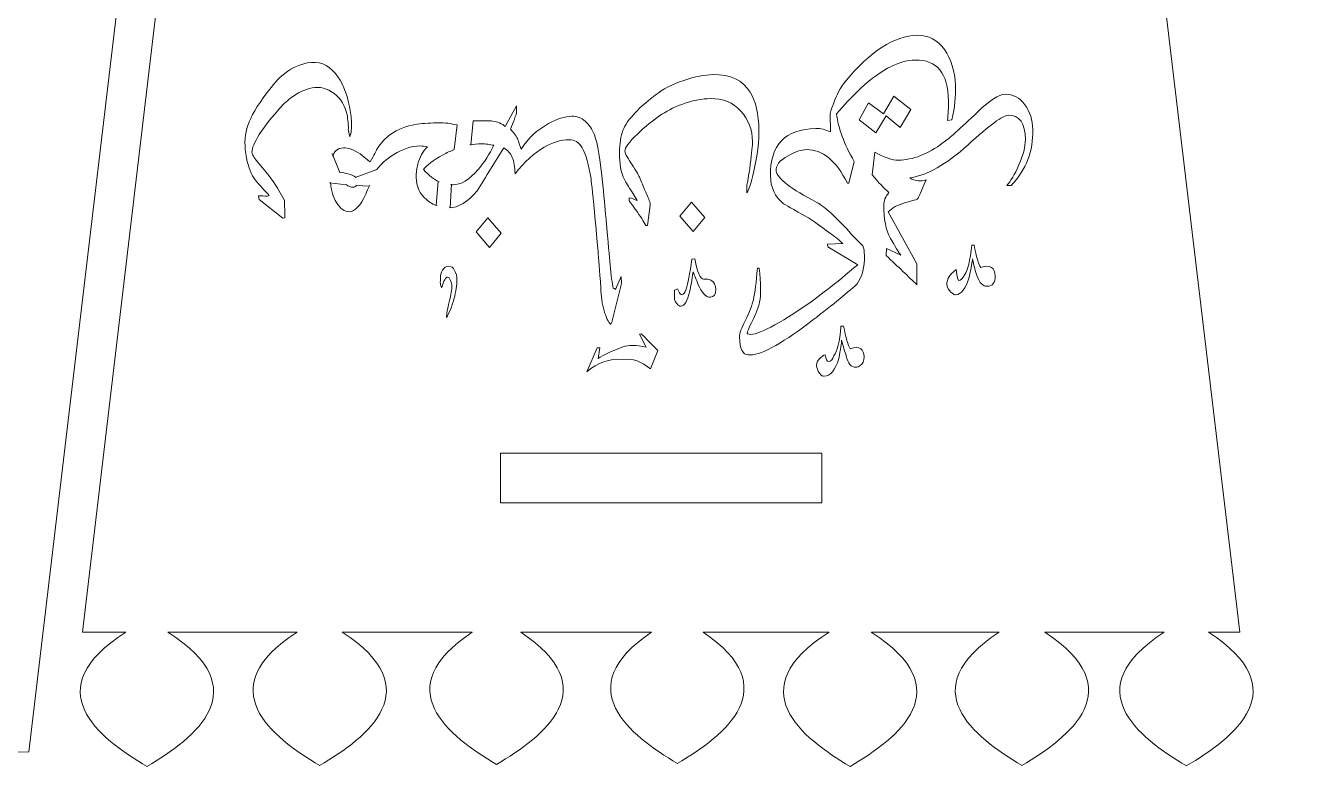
# Model space of a CAD drawing. Header units: millimetres. Extents: x -604 to -211, y 144 to 400.
# Drawn here: x -338 to -268.6, y 281.1 to 321.5 of the extents above; entities that cross this region are included whole.
import ezdxf

# ---------------------------------------------------------------- set-up
doc = ezdxf.new("R2010")
doc.units = ezdxf.units.MM
doc.header["$MEASUREMENT"] = 0
doc.layers.add('Layer 1', color=7, linetype='Continuous')

msp = doc.modelspace()

# ---------------------------------------------------------------- linework, layer by layer
at = {"layer": 'Layer 1', "color": 242, "lineweight": 20}
msp.add_lwpolyline([(-312.0449, 295.4582), (-294.5121, 295.4582), (-294.5121, 298.1582), (-312.0449, 298.1582), (-312.0449, 295.4582)], close=True, dxfattribs=at)
for points in [[(-334.8504, 288.4102), (-334.8504, 288.4102), (-321.726, 398.9635), (-321.726, 398.9635)], [(-324.6501, 392.4302), (-324.6501, 392.4302), (-337.7745, 281.8769), (-337.7745, 281.8769)], [(-332.4762, 288.4098), (-332.4762, 288.4098), (-334.8504, 288.4103), (-334.8504, 288.4103)], [(-323.1406, 288.4081), (-323.1406, 288.4081), (-330.1867, 288.4094), (-330.1867, 288.4094)], [(-313.5843, 288.4063), (-313.5843, 288.4063), (-320.6728, 288.4077), (-320.6728, 288.4077)], [(-303.8073, 288.4046), (-303.8073, 288.4046), (-310.9413, 288.4058), (-310.9413, 288.4058)], [(-294.1352, 288.4028), (-294.1352, 288.4028), (-300.9924, 288.404), (-300.9924, 288.404)], [(-284.854, 288.401), (-284.854, 288.401), (-291.8156, 288.4024), (-291.8156, 288.4024)], [(-275.8493, 288.3993), (-275.8493, 288.3993), (-282.3569, 288.4005), (-282.3569, 288.4005)]]:
    msp.add_open_spline(points, degree=3, dxfattribs=at)
for points in [[(-321.726, 398.9635), (-321.726, 398.9635), (-284.8948, 398.9997), (-284.8948, 398.9997), (-284.8948, 398.9997), (-284.8948, 398.9997), (-271.7123, 288.3986), (-271.7123, 288.3986), (-271.7123, 288.3986), (-271.7123, 288.3986), (-273.421, 288.3989), (-273.421, 288.3989)], [(-337.7745, 281.8769), (-337.7745, 281.8769), (-374.6057, 281.8407), (-374.6057, 281.8407), (-374.6057, 281.8407), (-374.6057, 281.8407), (-387.7882, 392.4418), (-387.7882, 392.4418), (-387.7882, 392.4418), (-387.7882, 392.4418), (-386.0795, 392.4415), (-386.0795, 392.4415)]]:
    msp.add_open_spline(points, degree=3, knots=[0, 0, 0, 0, 0.25, 0.25, 0.25, 0.25, 0.5, 0.5, 0.5, 0.5, 1, 1, 1, 1], dxfattribs=at)
at = {"layer": 'Layer 1', "color": 242, "lineweight": 9}
for points, knots in [([(-299.0048, 304.4885), (-299.0077, 304.6985), (-298.9062, 304.9961), (-298.7003, 305.3814), (-298.7003, 305.3814), (-298.4632, 305.8628), (-298.3141, 306.2471), (-298.2532, 306.5345), (-298.2532, 306.5345), (-298.161, 306.9179), (-298.0876, 307.4918), (-298.033, 308.2562), (-298.033, 308.2562), (-298.033, 308.2562), (-297.9356, 308.2579), (-297.9356, 308.2579), (-297.9356, 308.2579), (-297.8433, 307.4388), (-297.8347, 306.8186), (-297.9101, 306.3974), (-297.9101, 306.3974), (-297.9555, 306.1484), (-298.1047, 305.7736), (-298.3578, 305.2729), (-298.3578, 305.2729), (-298.5474, 304.8878), (-298.6177, 304.6862), (-298.5688, 304.668), (-298.5688, 304.668), (-298.1769, 304.5221), (-297.1361, 305.027), (-295.4465, 306.1827), (-295.4465, 306.1827), (-294.7544, 306.6528), (-293.7903, 307.4044), (-292.5537, 308.4377), (-292.5537, 308.4377), (-292.5537, 308.4377), (-294.1994, 309.411), (-294.1994, 309.411), (-294.1994, 309.411), (-294.1994, 309.411), (-294.2014, 309.5541), (-294.2014, 309.5541), (-294.2014, 309.5541), (-294.2014, 309.5541), (-293.3736, 309.5972), (-293.3736, 309.5972), (-293.3736, 309.5972), (-293.7191, 309.9157), (-294.3426, 310.3821), (-295.2444, 310.9962), (-295.2444, 310.9962), (-296.0956, 311.4776), (-296.554, 311.7369), (-296.6195, 311.7739), (-296.6195, 311.7739), (-297.0793, 312.1476), (-297.3136, 312.6494), (-297.3222, 313.279), (-297.3222, 313.279), (-297.3456, 314.9774), (-296.5208, 315.8412), (-294.8483, 315.8704), (-294.8483, 315.8704), (-294.5884, 315.8749), (-294.3196, 315.8129), (-294.0417, 315.6841), (-294.0417, 315.6841), (-294.0417, 315.6841), (-294.0555, 316.6859), (-294.0555, 316.6859), (-294.0555, 316.6859), (-294.0097, 316.8967), (-293.9473, 317.0887), (-293.8685, 317.2618), (-293.8685, 317.2618), (-293.7123, 317.7227), (-293.5065, 318.1079), (-293.2508, 318.4178), (-293.2508, 318.4178), (-291.8768, 320.0833), (-290.5645, 320.9271), (-289.3141, 320.9488), (-289.3141, 320.9488), (-288.6971, 320.9596), (-288.2022, 320.7009), (-287.8296, 320.173), (-287.8296, 320.173), (-287.4569, 319.645), (-287.257, 318.99), (-287.2301, 318.2078), (-287.2301, 318.2078), (-287.2062, 317.6548), (-287.2708, 317.0333), (-287.4238, 316.3435), (-287.4238, 316.3435), (-287.4238, 316.3435), (-287.667, 316.3106), (-287.667, 316.3106), (-287.667, 316.3106), (-287.623, 316.6549), (-287.6035, 317.0084), (-287.6085, 317.371), (-287.6085, 317.371), (-287.629, 318.8785), (-288.2321, 319.622), (-289.4175, 319.6014), (-289.4175, 319.6014), (-290.3756, 319.5847), (-291.4396, 319.003), (-292.6096, 317.8564), (-292.6096, 317.8564), (-292.9143, 317.5648), (-293.2824, 317.167), (-293.714, 316.6632), (-293.714, 316.6632), (-293.6222, 315.8823), (-293.3017, 315.0193), (-292.7527, 314.0746), (-292.7527, 314.0746), (-292.7527, 314.0746), (-293.0533, 312.8955), (-293.0533, 312.8955), (-293.0533, 312.8955), (-293.0533, 312.8955), (-293.1264, 312.8942), (-293.1264, 312.8942), (-293.1264, 312.8942), (-293.7443, 314.124), (-294.4834, 314.7316), (-295.3442, 314.7165), (-295.3442, 314.7165), (-295.6364, 314.7114), (-295.976, 314.6005), (-296.363, 314.3839), (-296.363, 314.3839), (-296.8304, 314.1276), (-297.0458, 313.847), (-297.0092, 313.5422), (-297.0092, 313.5422), (-296.9386, 313.1427), (-296.1999, 312.5733), (-294.7931, 311.8344), (-294.7931, 311.8344), (-294.3677, 311.6127), (-293.7343, 311.0321), (-292.8932, 310.0924), (-292.8932, 310.0924), (-292.8932, 310.0924), (-292.2756, 309.4732), (-292.2756, 309.4732), (-292.2756, 309.4732), (-292.2248, 309.3215), (-292.1981, 309.1501), (-292.1954, 308.9593), (-292.1954, 308.9593), (-292.1866, 308.3104), (-292.3175, 307.7929), (-292.5882, 307.4064), (-292.5882, 307.4064), (-293.1977, 306.8422), (-294.0733, 306.1302), (-295.2146, 305.2704), (-295.2146, 305.2704), (-296.8062, 304.0594), (-297.9108, 303.4769), (-298.5286, 303.5235), (-298.5286, 303.5235), (-298.8375, 303.5372), (-298.9962, 303.8588), (-299.0048, 304.4885)], [0, 0, 0, 0, 0.0227273, 0.0227273, 0.0227273, 0.0227273, 0.0454545, 0.0454545, 0.0454545, 0.0454545, 0.0681818, 0.0681818, 0.0681818, 0.0681818, 0.0909091, 0.0909091, 0.0909091, 0.0909091, 0.1136364, 0.1136364, 0.1136364, 0.1136364, 0.1363636, 0.1363636, 0.1363636, 0.1363636, 0.1590909, 0.1590909, 0.1590909, 0.1590909, 0.1818182, 0.1818182, 0.1818182, 0.1818182, 0.2045455, 0.2045455, 0.2045455, 0.2045455, 0.2272727, 0.2272727, 0.2272727, 0.2272727, 0.25, 0.25, 0.25, 0.25, 0.2727273, 0.2727273, 0.2727273, 0.2727273, 0.2954545, 0.2954545, 0.2954545, 0.2954545, 0.3181818, 0.3181818, 0.3181818, 0.3181818, 0.3409091, 0.3409091, 0.3409091, 0.3409091, 0.3636364, 0.3636364, 0.3636364, 0.3636364, 0.3863636, 0.3863636, 0.3863636, 0.3863636, 0.4090909, 0.4090909, 0.4090909, 0.4090909, 0.4318182, 0.4318182, 0.4318182, 0.4318182, 0.4545455, 0.4545455, 0.4545455, 0.4545455, 0.4772727, 0.4772727, 0.4772727, 0.4772727, 0.5, 0.5, 0.5, 0.5, 0.5227273, 0.5227273, 0.5227273, 0.5227273, 0.5454545, 0.5454545, 0.5454545, 0.5454545, 0.5681818, 0.5681818, 0.5681818, 0.5681818, 0.5909091, 0.5909091, 0.5909091, 0.5909091, 0.6136364, 0.6136364, 0.6136364, 0.6136364, 0.6363636, 0.6363636, 0.6363636, 0.6363636, 0.6590909, 0.6590909, 0.6590909, 0.6590909, 0.6818182, 0.6818182, 0.6818182, 0.6818182, 0.7045455, 0.7045455, 0.7045455, 0.7045455, 0.7272727, 0.7272727, 0.7272727, 0.7272727, 0.75, 0.75, 0.75, 0.75, 0.7727273, 0.7727273, 0.7727273, 0.7727273, 0.7954545, 0.7954545, 0.7954545, 0.7954545, 0.8181818, 0.8181818, 0.8181818, 0.8181818, 0.8409091, 0.8409091, 0.8409091, 0.8409091, 0.8636364, 0.8636364, 0.8636364, 0.8636364, 0.8863636, 0.8863636, 0.8863636, 0.8863636, 0.9090909, 0.9090909, 0.9090909, 0.9090909, 0.9318182, 0.9318182, 0.9318182, 0.9318182, 0.9545455, 0.9545455, 0.9545455, 0.9545455, 1, 1, 1, 1]), ([(-325.8971, 314.2662), (-326.018, 314.8716), (-326.0123, 315.4018), (-325.8813, 315.8619), (-325.8813, 315.8619), (-325.7545, 316.3211), (-325.4548, 316.881), (-324.9938, 317.5342), (-324.9938, 317.5342), (-324.5801, 318.1023), (-324.2362, 318.5048), (-323.9672, 318.7461), (-323.9672, 318.7461), (-323.5591, 319.1063), (-323.0992, 319.3359), (-322.5844, 319.4407), (-322.5844, 319.4407), (-321.9749, 319.5647), (-321.4608, 319.3721), (-321.0369, 318.8585), (-321.0369, 318.8585), (-320.6849, 318.4262), (-320.4336, 317.8323), (-320.2828, 317.0767), (-320.2828, 317.0767), (-320.2238, 316.7814), (-320.1863, 316.4867), (-320.1726, 316.182), (-320.1726, 316.182), (-320.1558, 315.883), (-320.1858, 315.6249), (-320.2634, 315.4126), (-320.2634, 315.4126), (-320.2634, 315.4126), (-320.3455, 315.8243), (-320.3455, 315.8243), (-320.3455, 315.8243), (-320.3353, 315.9019), (-320.3389, 316.0272), (-320.3544, 316.1903), (-320.3544, 316.1903), (-320.3697, 316.3536), (-320.3905, 316.5005), (-320.4146, 316.6216), (-320.4146, 316.6216), (-320.5113, 317.1058), (-320.7469, 317.4913), (-321.1253, 317.7772), (-321.1253, 317.7772), (-321.4997, 318.0639), (-321.9009, 318.1636), (-322.3251, 318.0773), (-322.3251, 318.0773), (-322.7206, 317.9968), (-323.1089, 317.8169), (-323.4853, 317.5338), (-323.4853, 317.5338), (-323.7341, 317.3421), (-323.9607, 317.1246), (-324.1722, 316.8749), (-324.1722, 316.8749), (-325.1967, 315.6737), (-325.6686, 314.8822), (-325.5932, 314.5044), (-325.5932, 314.5044), (-325.5565, 314.4061), (-325.4345, 314.2242), (-325.2189, 313.9607), (-325.2189, 313.9607), (-324.6605, 313.2881), (-324.3221, 312.8379), (-324.2129, 312.6132), (-324.2129, 312.6132), (-324.2129, 312.6132), (-323.8469, 311.9821), (-323.8469, 311.9821), (-323.8469, 311.9821), (-323.8272, 311.9257), (-323.8171, 311.7463), (-323.8157, 311.4391), (-323.8157, 311.4391), (-323.8097, 311.3447), (-323.8096, 311.1934), (-323.8132, 310.9961), (-323.8132, 310.9961), (-323.8132, 310.9961), (-323.9201, 310.9744), (-323.9201, 310.9744), (-323.9201, 310.9744), (-323.9201, 310.9744), (-325.2044, 311.9982), (-325.2044, 311.9982), (-325.2044, 311.9982), (-325.2044, 311.9982), (-325.2441, 312.1967), (-325.2441, 312.1967), (-325.2441, 312.1967), (-325.1352, 312.1886), (-325.0542, 312.19), (-325.0069, 312.1895), (-325.0069, 312.1895), (-324.8202, 312.1771), (-324.702, 312.186), (-324.6606, 312.2147), (-324.6606, 312.2147), (-324.9179, 312.495), (-325.1721, 312.7809), (-325.4295, 313.0611), (-325.4295, 313.0611), (-325.6363, 313.3466), (-325.7928, 313.7431), (-325.8971, 314.2662)], [0, 0, 0, 0, 0.0344828, 0.0344828, 0.0344828, 0.0344828, 0.0689655, 0.0689655, 0.0689655, 0.0689655, 0.1034483, 0.1034483, 0.1034483, 0.1034483, 0.137931, 0.137931, 0.137931, 0.137931, 0.1724138, 0.1724138, 0.1724138, 0.1724138, 0.2068966, 0.2068966, 0.2068966, 0.2068966, 0.2413793, 0.2413793, 0.2413793, 0.2413793, 0.2758621, 0.2758621, 0.2758621, 0.2758621, 0.3103448, 0.3103448, 0.3103448, 0.3103448, 0.3448276, 0.3448276, 0.3448276, 0.3448276, 0.3793103, 0.3793103, 0.3793103, 0.3793103, 0.4137931, 0.4137931, 0.4137931, 0.4137931, 0.4482759, 0.4482759, 0.4482759, 0.4482759, 0.4827586, 0.4827586, 0.4827586, 0.4827586, 0.5172414, 0.5172414, 0.5172414, 0.5172414, 0.5517241, 0.5517241, 0.5517241, 0.5517241, 0.5862069, 0.5862069, 0.5862069, 0.5862069, 0.6206897, 0.6206897, 0.6206897, 0.6206897, 0.6551724, 0.6551724, 0.6551724, 0.6551724, 0.6896552, 0.6896552, 0.6896552, 0.6896552, 0.7241379, 0.7241379, 0.7241379, 0.7241379, 0.7586207, 0.7586207, 0.7586207, 0.7586207, 0.7931034, 0.7931034, 0.7931034, 0.7931034, 0.8275862, 0.8275862, 0.8275862, 0.8275862, 0.862069, 0.862069, 0.862069, 0.862069, 0.8965517, 0.8965517, 0.8965517, 0.8965517, 0.9310345, 0.9310345, 0.9310345, 0.9310345, 1, 1, 1, 1]), ([(-305.551, 314.3302), (-305.5587, 314.8932), (-305.5143, 315.3287), (-305.4134, 315.6366), (-305.4134, 315.6366), (-305.3169, 315.9495), (-305.1195, 316.269), (-304.8173, 316.6003), (-304.8173, 316.6003), (-304.5192, 316.9364), (-304.1164, 317.2941), (-303.6132, 317.6782), (-303.6132, 317.6782), (-303.1849, 318.0167), (-302.6632, 318.2826), (-302.0481, 318.4909), (-302.0481, 318.4909), (-301.4374, 318.6942), (-300.9092, 318.7973), (-300.4637, 318.805), (-300.4637, 318.805), (-299.5057, 318.8218), (-298.8246, 318.5026), (-298.4206, 317.8429), (-298.4206, 317.8429), (-298.1197, 317.3542), (-297.963, 316.6605), (-297.9506, 315.752), (-297.9506, 315.752), (-297.9432, 315.2138), (-298.0141, 314.5655), (-298.1636, 313.8171), (-298.1636, 313.8171), (-298.3131, 313.0685), (-298.4578, 312.582), (-298.6059, 312.3572), (-298.6059, 312.3572), (-298.6059, 312.3572), (-298.6119, 312.7918), (-298.6119, 312.7918), (-298.6119, 312.7918), (-298.5712, 312.8962), (-298.5093, 313.2677), (-298.4212, 313.9064), (-298.4212, 313.9064), (-298.3375, 314.545), (-298.297, 314.9607), (-298.2996, 315.1532), (-298.2996, 315.1532), (-298.3084, 315.8), (-298.5178, 316.3545), (-298.9361, 316.8214), (-298.9361, 316.8214), (-299.3544, 317.2883), (-299.9081, 317.5107), (-300.6098, 317.4986), (-300.6098, 317.4986), (-301.0342, 317.4911), (-301.4912, 317.4091), (-301.9765, 317.2476), (-301.9765, 317.2476), (-302.4617, 317.0809), (-302.8835, 316.881), (-303.2417, 316.6426), (-303.2417, 316.6426), (-303.7164, 316.3281), (-304.1572, 315.9698), (-304.5719, 315.5673), (-304.5719, 315.5673), (-305.0324, 315.1247), (-305.2636, 314.8144), (-305.2612, 314.6415), (-305.2612, 314.6415), (-305.26, 314.5527), (-305.2208, 314.4496), (-305.1434, 314.3226), (-305.1434, 314.3226), (-304.9503, 314.0297), (-304.7611, 313.7316), (-304.5807, 313.4385), (-304.5807, 313.4385), (-304.5203, 313.3307), (-304.4292, 313.1298), (-304.3075, 312.8357), (-304.3075, 312.8357), (-304.1816, 312.5365), (-304.1033, 312.3453), (-304.0685, 312.2619), (-304.0685, 312.2619), (-304.0123, 312.1444), (-303.9733, 312.0661), (-303.9559, 312.017), (-303.9559, 312.017), (-303.9127, 311.9289), (-303.886, 311.8256), (-303.8758, 311.6973), (-303.8758, 311.6973), (-303.8758, 311.6973), (-304.0203, 310.5835), (-304.0203, 310.5835), (-304.0203, 310.5835), (-304.0203, 310.5835), (-304.1212, 310.5817), (-304.1212, 310.5817), (-304.1212, 310.5817), (-304.2377, 310.802), (-304.418, 311.0803), (-304.6623, 311.4268), (-304.6623, 311.4268), (-304.7439, 311.5488), (-304.8681, 311.7146), (-305.0264, 311.9243), (-305.0264, 311.9243), (-305.0264, 311.9243), (-305.0287, 312.097), (-305.0287, 312.097), (-305.0287, 312.097), (-304.8811, 312.0552), (-304.7333, 312.0035), (-304.5812, 311.9468), (-304.5812, 311.9468), (-304.9119, 312.4645), (-305.1182, 312.7968), (-305.2127, 312.9483), (-305.2127, 312.9483), (-305.432, 313.3101), (-305.5434, 313.7722), (-305.551, 314.3302)], [0, 0, 0, 0, 0.030303, 0.030303, 0.030303, 0.030303, 0.0606061, 0.0606061, 0.0606061, 0.0606061, 0.0909091, 0.0909091, 0.0909091, 0.0909091, 0.1212121, 0.1212121, 0.1212121, 0.1212121, 0.1515152, 0.1515152, 0.1515152, 0.1515152, 0.1818182, 0.1818182, 0.1818182, 0.1818182, 0.2121212, 0.2121212, 0.2121212, 0.2121212, 0.2424242, 0.2424242, 0.2424242, 0.2424242, 0.2727273, 0.2727273, 0.2727273, 0.2727273, 0.3030303, 0.3030303, 0.3030303, 0.3030303, 0.3333333, 0.3333333, 0.3333333, 0.3333333, 0.3636364, 0.3636364, 0.3636364, 0.3636364, 0.3939394, 0.3939394, 0.3939394, 0.3939394, 0.4242424, 0.4242424, 0.4242424, 0.4242424, 0.4545455, 0.4545455, 0.4545455, 0.4545455, 0.4848485, 0.4848485, 0.4848485, 0.4848485, 0.5151515, 0.5151515, 0.5151515, 0.5151515, 0.5454545, 0.5454545, 0.5454545, 0.5454545, 0.5757576, 0.5757576, 0.5757576, 0.5757576, 0.6060606, 0.6060606, 0.6060606, 0.6060606, 0.6363636, 0.6363636, 0.6363636, 0.6363636, 0.6666667, 0.6666667, 0.6666667, 0.6666667, 0.6969697, 0.6969697, 0.6969697, 0.6969697, 0.7272727, 0.7272727, 0.7272727, 0.7272727, 0.7575758, 0.7575758, 0.7575758, 0.7575758, 0.7878788, 0.7878788, 0.7878788, 0.7878788, 0.8181818, 0.8181818, 0.8181818, 0.8181818, 0.8484848, 0.8484848, 0.8484848, 0.8484848, 0.8787879, 0.8787879, 0.8787879, 0.8787879, 0.9090909, 0.9090909, 0.9090909, 0.9090909, 0.9393939, 0.9393939, 0.9393939, 0.9393939, 1, 1, 1, 1]), ([(-292.489, 316.3357), (-292.489, 316.3357), (-291.9657, 317.2611), (-291.9657, 317.2611), (-291.9657, 317.2611), (-291.9657, 317.2611), (-291.1537, 316.6739), (-291.1537, 316.6739), (-291.1537, 316.6739), (-291.1537, 316.6739), (-290.582, 317.6287), (-290.582, 317.6287), (-290.582, 317.6287), (-290.582, 317.6287), (-289.6706, 316.9002), (-289.6706, 316.9002), (-289.6706, 316.9002), (-289.6706, 316.9002), (-290.2419, 315.9167), (-290.2419, 315.9167), (-290.2419, 315.9167), (-290.2419, 315.9167), (-291.0058, 316.5621), (-291.0058, 316.5621), (-291.0058, 316.5621), (-291.0058, 316.5621), (-291.578, 315.6358), (-291.578, 315.6358), (-291.578, 315.6358), (-291.578, 315.6358), (-292.489, 316.3357), (-292.489, 316.3357)], [0, 0, 0, 0, 0.1111111, 0.1111111, 0.1111111, 0.1111111, 0.2222222, 0.2222222, 0.2222222, 0.2222222, 0.3333333, 0.3333333, 0.3333333, 0.3333333, 0.4444444, 0.4444444, 0.4444444, 0.4444444, 0.5555556, 0.5555556, 0.5555556, 0.5555556, 0.6666667, 0.6666667, 0.6666667, 0.6666667, 0.7777778, 0.7777778, 0.7777778, 0.7777778, 1, 1, 1, 1]), ([(-291.7731, 313.3407), (-291.7731, 313.3407), (-291.6195, 314.5746), (-291.6195, 314.5746), (-291.6195, 314.5746), (-291.0955, 314.2782), (-290.6713, 314.133), (-290.3465, 314.1387), (-290.3465, 314.1387), (-289.5509, 314.1526), (-288.7349, 314.4722), (-287.8988, 315.0976), (-287.8988, 315.0976), (-287.6092, 315.2936), (-286.9753, 315.8581), (-285.9972, 316.7914), (-285.9972, 316.7914), (-285.3562, 317.4134), (-284.8651, 317.7274), (-284.524, 317.7332), (-284.524, 317.7332), (-284.0856, 317.7409), (-283.7257, 317.5515), (-283.4442, 317.1652), (-283.4442, 317.1652), (-283.1628, 316.7787), (-283.0185, 316.3279), (-283.0116, 315.8128), (-283.0116, 315.8128), (-282.9793, 314.6489), (-283.3714, 313.6305), (-284.1879, 312.7572), (-284.1879, 312.7572), (-284.1879, 312.7572), (-284.4315, 312.7529), (-284.4315, 312.7529), (-284.4315, 312.7529), (-284.2075, 313.0051), (-283.9933, 313.3715), (-283.7887, 313.8522), (-283.7887, 313.8522), (-283.5365, 314.4101), (-283.4129, 314.8799), (-283.4182, 315.2616), (-283.4182, 315.2616), (-283.4142, 316.1588), (-283.7289, 316.6018), (-284.3623, 316.5908), (-284.3623, 316.5908), (-284.6382, 316.5859), (-285.3659, 316.0485), (-286.545, 314.9781), (-286.545, 314.9781), (-287.7242, 313.9076), (-288.784, 313.307), (-289.7242, 313.176), (-289.7242, 313.176), (-289.4131, 312.9906), (-289.1122, 312.9577), (-288.8215, 313.0773), (-288.8215, 313.0773), (-289.1203, 312.3658), (-289.2859, 312.0098), (-289.3184, 312.0093), (-289.3184, 312.0093), (-289.5287, 311.9483), (-289.739, 311.8874), (-289.9494, 311.8265), (-289.9494, 311.8265), (-290.3863, 311.7044), (-290.7007, 311.5366), (-290.8927, 311.3233), (-290.8927, 311.3233), (-290.8927, 311.3233), (-289.3432, 308.4872), (-289.3432, 308.4872), (-289.3432, 308.4872), (-289.3432, 308.4872), (-289.3276, 307.3422), (-289.3276, 307.3422), (-289.3276, 307.3422), (-289.7885, 307.7922), (-290.3481, 308.3265), (-291.0063, 308.9449), (-291.0063, 308.9449), (-291.0063, 308.9449), (-290.987, 309.3175), (-290.987, 309.3175), (-290.987, 309.3175), (-290.987, 309.3175), (-290.2025, 308.959), (-290.2025, 308.959), (-290.2025, 308.959), (-290.3347, 309.1284), (-290.5257, 309.4353), (-290.7755, 309.8795), (-290.7755, 309.8795), (-291.0251, 310.3237), (-291.1471, 310.9275), (-291.1413, 311.6912), (-291.1413, 311.6912), (-291.1445, 311.9201), (-291.0501, 312.1508), (-290.8584, 312.3833), (-290.8584, 312.3833), (-291.1213, 312.6077), (-291.4262, 312.9269), (-291.7731, 313.3407)], [0, 0, 0, 0, 0.0357143, 0.0357143, 0.0357143, 0.0357143, 0.0714286, 0.0714286, 0.0714286, 0.0714286, 0.1071429, 0.1071429, 0.1071429, 0.1071429, 0.1428571, 0.1428571, 0.1428571, 0.1428571, 0.1785714, 0.1785714, 0.1785714, 0.1785714, 0.2142857, 0.2142857, 0.2142857, 0.2142857, 0.25, 0.25, 0.25, 0.25, 0.2857143, 0.2857143, 0.2857143, 0.2857143, 0.3214286, 0.3214286, 0.3214286, 0.3214286, 0.3571429, 0.3571429, 0.3571429, 0.3571429, 0.3928571, 0.3928571, 0.3928571, 0.3928571, 0.4285714, 0.4285714, 0.4285714, 0.4285714, 0.4642857, 0.4642857, 0.4642857, 0.4642857, 0.5, 0.5, 0.5, 0.5, 0.5357143, 0.5357143, 0.5357143, 0.5357143, 0.5714286, 0.5714286, 0.5714286, 0.5714286, 0.6071429, 0.6071429, 0.6071429, 0.6071429, 0.6428571, 0.6428571, 0.6428571, 0.6428571, 0.6785714, 0.6785714, 0.6785714, 0.6785714, 0.7142857, 0.7142857, 0.7142857, 0.7142857, 0.75, 0.75, 0.75, 0.75, 0.7857143, 0.7857143, 0.7857143, 0.7857143, 0.8214286, 0.8214286, 0.8214286, 0.8214286, 0.8571429, 0.8571429, 0.8571429, 0.8571429, 0.8928571, 0.8928571, 0.8928571, 0.8928571, 0.9285714, 0.9285714, 0.9285714, 0.9285714, 1, 1, 1, 1]), ([(-313.53, 316.2843), (-313.53, 316.2843), (-312.6431, 316.285), (-312.6431, 316.285), (-312.6431, 316.285), (-312.3868, 316.2894), (-312.1505, 316.2194), (-311.926, 316.0802), (-311.926, 316.0802), (-311.892, 316.0611), (-311.8453, 316.0273), (-311.7898, 315.9788), (-311.7898, 315.9788), (-311.7898, 315.9788), (-311.175, 317.1059), (-311.175, 317.1059), (-311.175, 317.1059), (-311.175, 317.1059), (-311.1694, 316.7009), (-311.1694, 316.7009), (-311.1694, 316.7009), (-311.2341, 316.517), (-311.2826, 316.3779), (-311.311, 316.2934), (-311.311, 316.2934), (-311.4165, 316.02), (-311.4774, 315.8658), (-311.502, 315.8258), (-311.502, 315.8258), (-311.2846, 315.5974), (-311.1475, 315.4122), (-311.091, 315.27), (-311.091, 315.27), (-311.0294, 315.0685), (-310.9723, 314.8916), (-310.9197, 314.7345), (-310.9197, 314.7345), (-310.5454, 315.3338), (-310.0474, 315.7969), (-309.4258, 316.1386), (-309.4258, 316.1386), (-308.9461, 316.3988), (-308.5233, 316.5298), (-308.162, 316.5361), (-308.162, 316.5361), (-307.8762, 316.541), (-307.6271, 316.4515), (-307.4228, 316.2674), (-307.4228, 316.2674), (-307.2143, 316.0832), (-307.0469, 315.8294), (-306.9165, 315.5156), (-306.9165, 315.5156), (-306.7466, 315.0839), (-306.5955, 314.1777), (-306.4632, 312.802), (-306.4632, 312.802), (-306.3754, 311.9095), (-306.3161, 311.2684), (-306.2899, 310.8837), (-306.2899, 310.8837), (-306.1721, 309.6559), (-306.1022, 308.8471), (-306.0717, 308.4526), (-306.0717, 308.4526), (-306.0129, 307.8461), (-305.9524, 307.4174), (-305.8943, 307.1714), (-305.8943, 307.1714), (-305.8773, 307.1519), (-305.8561, 307.1424), (-305.8351, 307.1428), (-305.8351, 307.1428), (-305.8182, 307.1431), (-305.7971, 307.1287), (-305.7798, 307.0993), (-305.7798, 307.0993), (-305.7798, 307.0993), (-305.4575, 307.8014), (-305.4575, 307.8014), (-305.4575, 307.8014), (-305.4575, 307.8014), (-305.4523, 307.4211), (-305.4523, 307.4211), (-305.4523, 307.4211), (-305.4523, 307.4211), (-305.9783, 305.3177), (-305.9783, 305.3177), (-305.9783, 305.3177), (-305.9863, 305.2879), (-305.9943, 305.2632), (-306.0067, 305.2432), (-306.0067, 305.2432), (-306.019, 305.2232), (-306.0314, 305.2082), (-306.0396, 305.1982), (-306.0396, 305.1982), (-306.163, 305.3046), (-306.2798, 305.5447), (-306.3942, 305.9229), (-306.3942, 305.9229), (-306.5044, 306.3013), (-306.5649, 306.7251), (-306.5713, 307.1844), (-306.5713, 307.1844), (-306.6475, 308.1412), (-306.7027, 308.807), (-306.7247, 309.1821), (-306.7247, 309.1821), (-306.7508, 309.5569), (-306.8048, 310.1142), (-306.8779, 310.8587), (-306.8779, 310.8587), (-306.9962, 312.1259), (-307.0696, 312.8852), (-307.1066, 313.1267), (-307.1066, 313.1267), (-307.2179, 313.8853), (-307.3811, 314.4506), (-307.5963, 314.8222), (-307.5963, 314.8222), (-307.7518, 315.1208), (-307.9891, 315.2648), (-308.3168, 315.259), (-308.3168, 315.259), (-308.7622, 315.2513), (-309.21, 315.1151), (-309.6688, 314.8453), (-309.6688, 314.8453), (-310.2066, 314.5345), (-310.7339, 314.0562), (-311.2503, 313.4001), (-311.2503, 313.4001), (-311.2555, 313.7854), (-311.3059, 314.0857), (-311.4012, 314.2964), (-311.4012, 314.2964), (-311.5007, 314.5021), (-311.6504, 314.6823), (-311.8581, 314.8219), (-311.8581, 314.8219), (-312.3393, 314.043), (-312.8243, 313.2543), (-313.3179, 312.4651), (-313.3179, 312.4651), (-313.835, 311.8585), (-314.3436, 311.5533), (-314.8437, 311.5445)], [0, 0, 0, 0, 0.0263158, 0.0263158, 0.0263158, 0.0263158, 0.0526316, 0.0526316, 0.0526316, 0.0526316, 0.0789474, 0.0789474, 0.0789474, 0.0789474, 0.1052632, 0.1052632, 0.1052632, 0.1052632, 0.1315789, 0.1315789, 0.1315789, 0.1315789, 0.1578947, 0.1578947, 0.1578947, 0.1578947, 0.1842105, 0.1842105, 0.1842105, 0.1842105, 0.2105263, 0.2105263, 0.2105263, 0.2105263, 0.2368421, 0.2368421, 0.2368421, 0.2368421, 0.2631579, 0.2631579, 0.2631579, 0.2631579, 0.2894737, 0.2894737, 0.2894737, 0.2894737, 0.3157895, 0.3157895, 0.3157895, 0.3157895, 0.3421053, 0.3421053, 0.3421053, 0.3421053, 0.3684211, 0.3684211, 0.3684211, 0.3684211, 0.3947368, 0.3947368, 0.3947368, 0.3947368, 0.4210526, 0.4210526, 0.4210526, 0.4210526, 0.4473684, 0.4473684, 0.4473684, 0.4473684, 0.4736842, 0.4736842, 0.4736842, 0.4736842, 0.5, 0.5, 0.5, 0.5, 0.5263158, 0.5263158, 0.5263158, 0.5263158, 0.5526316, 0.5526316, 0.5526316, 0.5526316, 0.5789474, 0.5789474, 0.5789474, 0.5789474, 0.6052632, 0.6052632, 0.6052632, 0.6052632, 0.6315789, 0.6315789, 0.6315789, 0.6315789, 0.6578947, 0.6578947, 0.6578947, 0.6578947, 0.6842105, 0.6842105, 0.6842105, 0.6842105, 0.7105263, 0.7105263, 0.7105263, 0.7105263, 0.7368421, 0.7368421, 0.7368421, 0.7368421, 0.7631579, 0.7631579, 0.7631579, 0.7631579, 0.7894737, 0.7894737, 0.7894737, 0.7894737, 0.8157895, 0.8157895, 0.8157895, 0.8157895, 0.8421053, 0.8421053, 0.8421053, 0.8421053, 0.8684211, 0.8684211, 0.8684211, 0.8684211, 0.8947368, 0.8947368, 0.8947368, 0.8947368, 0.9210526, 0.9210526, 0.9210526, 0.9210526, 0.9473684, 0.9473684, 0.9473684, 0.9473684, 1, 1, 1, 1]), ([(-321.2055, 314.3537), (-321.1971, 314.3775), (-321.1883, 314.4005), (-321.179, 314.4223), (-321.179, 314.4223), (-321.0732, 314.6761), (-320.8859, 314.8077), (-320.6128, 314.8124), (-320.6128, 314.8124), (-320.3439, 314.8171), (-320.0355, 314.7089), (-319.6962, 314.4828), (-319.6962, 314.4828), (-319.3817, 314.2265), (-319.199, 314.0815), (-319.1481, 314.0428), (-319.1481, 314.0428), (-318.9351, 314.4517), (-318.8161, 314.6709), (-318.7998, 314.7008), (-318.7998, 314.7008), (-318.619, 315.0003), (-318.3998, 315.256), (-318.1463, 315.463), (-318.1463, 315.463), (-317.8138, 315.7404), (-317.3836, 315.9356), (-316.8515, 316.0536), (-316.8515, 316.0536), (-316.5162, 316.1236), (-316.13, 316.165), (-315.6929, 316.1726), (-315.6929, 316.1726), (-315.6929, 316.1726), (-315.4241, 316.1772), (-315.4241, 316.1772), (-315.4241, 316.1772), (-315.2518, 316.1802), (-315.0794, 316.1734), (-314.9068, 316.1517), (-314.9068, 316.1517), (-314.7342, 316.13), (-314.5698, 316.0983), (-314.4138, 316.0665)], [0, 0, 0, 0, 0.0833333, 0.0833333, 0.0833333, 0.0833333, 0.1666667, 0.1666667, 0.1666667, 0.1666667, 0.25, 0.25, 0.25, 0.25, 0.3333333, 0.3333333, 0.3333333, 0.3333333, 0.4166667, 0.4166667, 0.4166667, 0.4166667, 0.5, 0.5, 0.5, 0.5, 0.5833333, 0.5833333, 0.5833333, 0.5833333, 0.6666667, 0.6666667, 0.6666667, 0.6666667, 0.75, 0.75, 0.75, 0.75, 0.8333333, 0.8333333, 0.8333333, 0.8333333, 1, 1, 1, 1]), ([(-315.507, 311.6502), (-315.7128, 311.7243), (-315.9056, 311.8379), (-316.0854, 311.9921), (-316.0854, 311.9921), (-316.4469, 312.297), (-316.6332, 312.7037), (-316.6401, 313.2025), (-316.6401, 313.2025), (-316.6435, 313.4544), (-316.6131, 313.6967), (-316.5491, 313.9301), (-316.5491, 313.9301), (-316.4492, 314.3072), (-316.2771, 314.6263), (-316.0324, 314.8775), (-316.0324, 314.8775), (-316.1716, 314.9047), (-316.3104, 314.9171), (-316.4407, 314.9148), (-316.4407, 314.9148), (-316.8987, 314.9068), (-317.3758, 314.7553), (-317.8635, 314.4554), (-317.8635, 314.4554), (-318.276, 314.1964), (-318.5957, 313.919), (-318.8101, 313.6141)], [0, 0, 0, 0, 0.125, 0.125, 0.125, 0.125, 0.25, 0.25, 0.25, 0.25, 0.375, 0.375, 0.375, 0.375, 0.5, 0.5, 0.5, 0.5, 0.625, 0.625, 0.625, 0.625, 0.75, 0.75, 0.75, 0.75, 1, 1, 1, 1]), ([(-314.7638, 312.7957), (-314.7217, 312.7931), (-314.6798, 312.7921), (-314.638, 312.7928), (-314.638, 312.7928), (-314.2051, 312.8004), (-313.7465, 313.075), (-313.2708, 313.6267), (-313.2708, 313.6267), (-312.9232, 314.0279), (-312.6393, 314.4724), (-312.4148, 314.9553), (-312.4148, 314.9553), (-312.5117, 314.9735), (-312.6212, 314.9914), (-312.7434, 315.009), (-312.7434, 315.009), (-312.8612, 315.0267), (-312.9791, 315.0345), (-313.0925, 315.0325), (-313.0925, 315.0325), (-313.2975, 315.029), (-313.5039, 315.0083), (-313.7113, 314.9707)], [0, 0, 0, 0, 0.1428571, 0.1428571, 0.1428571, 0.1428571, 0.2857143, 0.2857143, 0.2857143, 0.2857143, 0.4285714, 0.4285714, 0.4285714, 0.4285714, 0.5714286, 0.5714286, 0.5714286, 0.5714286, 0.7142857, 0.7142857, 0.7142857, 0.7142857, 1, 1, 1, 1]), ([(-314.5706, 314.7204), (-314.7717, 314.6401), (-314.974, 314.5442), (-315.1774, 314.433), (-315.1774, 314.433), (-315.7239, 314.1322), (-316.0774, 313.8641), (-316.2382, 313.6293), (-316.2382, 313.6293), (-315.9395, 313.3085), (-315.6592, 313.0862), (-315.3969, 312.9672)], [0, 0, 0, 0, 0.25, 0.25, 0.25, 0.25, 0.5, 0.5, 0.5, 0.5, 1, 1, 1, 1]), ([(-319.1791, 312.7735), (-319.2599, 312.5917), (-319.3326, 312.4304), (-319.3972, 312.2899), (-319.3972, 312.2899), (-319.6828, 311.6577), (-319.981, 311.3364), (-320.2961, 311.331), (-320.2961, 311.331), (-320.5483, 311.3266), (-320.7818, 311.4953), (-320.9967, 311.8423), (-320.9967, 311.8423), (-321.1737, 312.1242), (-321.2806, 312.4845), (-321.317, 312.9206)], [0, 0, 0, 0, 0.2, 0.2, 0.2, 0.2, 0.4, 0.4, 0.4, 0.4, 0.6, 0.6, 0.6, 0.6, 1, 1, 1, 1]), ([(-320.4683, 312.8165), (-320.3396, 312.7155), (-320.209, 312.6661), (-320.0792, 312.6684), (-320.0792, 312.6684), (-320.0119, 312.6695), (-319.9493, 312.7051), (-319.883, 312.7706)], [0, 0, 0, 0, 0.3333333, 0.3333333, 0.3333333, 0.3333333, 1, 1, 1, 1]), ([(-302.2642, 311.097), (-302.2642, 311.097), (-301.6317, 311.8587), (-301.6317, 311.8587), (-301.6317, 311.8587), (-301.6317, 311.8587), (-300.8972, 311.017), (-300.8972, 311.017), (-300.8972, 311.017), (-300.8972, 311.017), (-301.5383, 310.2552), (-301.5383, 310.2552), (-301.5383, 310.2552), (-301.5383, 310.2552), (-302.2642, 311.097), (-302.2642, 311.097)], [0, 0, 0, 0, 0.2, 0.2, 0.2, 0.2, 0.4, 0.4, 0.4, 0.4, 0.6, 0.6, 0.6, 0.6, 1, 1, 1, 1]), ([(-313.3715, 310.2367), (-313.3715, 310.2367), (-312.743, 310.9984), (-312.743, 310.9984), (-312.743, 310.9984), (-312.743, 310.9984), (-312.0044, 310.1617), (-312.0044, 310.1617), (-312.0044, 310.1617), (-312.0044, 310.1617), (-312.6453, 309.38), (-312.6453, 309.38), (-312.6453, 309.38), (-312.6453, 309.38), (-313.3715, 310.2367), (-313.3715, 310.2367)], [0, 0, 0, 0, 0.2, 0.2, 0.2, 0.2, 0.4, 0.4, 0.4, 0.4, 0.6, 0.6, 0.6, 0.6, 1, 1, 1, 1]), ([(-287.6654, 307.2255), (-287.7673, 307.5482), (-287.6092, 307.8659), (-287.1911, 308.1787), (-287.1911, 308.1787), (-287.1369, 307.7787), (-287.0936, 307.579), (-287.0611, 307.5796), (-287.0611, 307.5796), (-286.9474, 307.5816), (-286.8352, 307.6886), (-286.7245, 307.9005), (-286.7245, 307.9005), (-286.5651, 308.1323), (-286.4345, 308.669), (-286.3323, 309.5106), (-286.3323, 309.5106), (-286.3323, 309.5106), (-286.2105, 309.5128), (-286.2105, 309.5128), (-286.2105, 309.5128), (-286.0879, 308.8659), (-285.9687, 308.4576), (-285.8526, 308.2879), (-285.8526, 308.2879), (-285.5941, 308.3878), (-285.3992, 308.3912), (-285.2681, 308.2981), (-285.2681, 308.2981), (-285.1369, 308.2049), (-285.0697, 308.0534), (-285.0669, 307.8434), (-285.0669, 307.8434), (-285.0617, 307.4618), (-285.2052, 307.2685), (-285.4974, 307.2633), (-285.4974, 307.2633), (-285.741, 307.259), (-285.9223, 307.4469), (-286.0412, 307.8265), (-286.0412, 307.8265), (-286.1417, 308.0538), (-286.2273, 308.3672), (-286.2978, 308.7669), (-286.2978, 308.7669), (-286.3119, 308.6139), (-286.3722, 308.2789), (-286.4788, 307.7616), (-286.4788, 307.7616), (-286.6652, 307.1284), (-286.9125, 306.8092), (-287.2211, 306.8038), (-287.2211, 306.8038), (-287.2861, 306.8026), (-287.3432, 306.8303), (-287.3928, 306.8866), (-287.3928, 306.8866), (-287.5236, 306.9608), (-287.6145, 307.0737), (-287.6654, 307.2255)], [0, 0, 0, 0, 0.0625, 0.0625, 0.0625, 0.0625, 0.125, 0.125, 0.125, 0.125, 0.1875, 0.1875, 0.1875, 0.1875, 0.25, 0.25, 0.25, 0.25, 0.3125, 0.3125, 0.3125, 0.3125, 0.375, 0.375, 0.375, 0.375, 0.4375, 0.4375, 0.4375, 0.4375, 0.5, 0.5, 0.5, 0.5, 0.5625, 0.5625, 0.5625, 0.5625, 0.625, 0.625, 0.625, 0.625, 0.6875, 0.6875, 0.6875, 0.6875, 0.75, 0.75, 0.75, 0.75, 0.8125, 0.8125, 0.8125, 0.8125, 0.875, 0.875, 0.875, 0.875, 1, 1, 1, 1]), ([(-302.5482, 307.0565), (-302.4938, 307.0772), (-302.4394, 307.0979), (-302.3892, 307.1185), (-302.3892, 307.1185), (-302.3592, 307.0697), (-302.3333, 307.0207), (-302.3159, 306.9766), (-302.3159, 306.9766), (-302.264, 306.8688), (-302.2086, 306.8154), (-302.154, 306.8165), (-302.154, 306.8165), (-302.0615, 306.8181), (-301.9873, 306.9181), (-301.9227, 307.1117), (-301.9227, 307.1117), (-301.83, 307.3951), (-301.7197, 307.9403), (-301.6006, 308.7523), (-301.6006, 308.7523), (-301.6006, 308.7523), (-301.4534, 308.7549), (-301.4534, 308.7549), (-301.4534, 308.7549), (-301.2959, 307.997), (-301.1313, 307.6343), (-300.9593, 307.6621), (-300.9593, 307.6621), (-300.7871, 307.6651), (-300.6523, 307.6477), (-300.5635, 307.5999), (-300.5635, 307.5999), (-300.3897, 307.5041), (-300.2992, 307.3377), (-300.2959, 307.0958), (-300.2959, 307.0958), (-300.292, 306.8192), (-300.391, 306.6743), (-300.5885, 306.6709), (-300.5885, 306.6709), (-300.8406, 306.6664), (-301.0709, 306.9044), (-301.2749, 307.3849), (-301.2749, 307.3849), (-301.3579, 307.6156), (-301.4494, 307.8412), (-301.5406, 308.0619), (-301.5406, 308.0619), (-301.6015, 307.5965), (-301.6639, 307.24), (-301.7235, 307.0018), (-301.7235, 307.0018), (-301.8549, 306.4562), (-302.0151, 306.1867), (-302.2041, 306.1833), (-302.2041, 306.1833), (-302.2797, 306.182), (-302.3519, 306.2252), (-302.4287, 306.3227), (-302.4287, 306.3227), (-302.463, 306.3615), (-302.5058, 306.425), (-302.5534, 306.523), (-302.5534, 306.523), (-302.5534, 306.523), (-302.5482, 307.0565), (-302.5482, 307.0565)], [0, 0, 0, 0, 0.0555556, 0.0555556, 0.0555556, 0.0555556, 0.1111111, 0.1111111, 0.1111111, 0.1111111, 0.1666667, 0.1666667, 0.1666667, 0.1666667, 0.2222222, 0.2222222, 0.2222222, 0.2222222, 0.2777778, 0.2777778, 0.2777778, 0.2777778, 0.3333333, 0.3333333, 0.3333333, 0.3333333, 0.3888889, 0.3888889, 0.3888889, 0.3888889, 0.4444444, 0.4444444, 0.4444444, 0.4444444, 0.5, 0.5, 0.5, 0.5, 0.5555556, 0.5555556, 0.5555556, 0.5555556, 0.6111111, 0.6111111, 0.6111111, 0.6111111, 0.6666667, 0.6666667, 0.6666667, 0.6666667, 0.7222222, 0.7222222, 0.7222222, 0.7222222, 0.7777778, 0.7777778, 0.7777778, 0.7777778, 0.8333333, 0.8333333, 0.8333333, 0.8333333, 0.8888889, 0.8888889, 0.8888889, 0.8888889, 1, 1, 1, 1]), ([(-315.3209, 307.7282), (-315.3228, 307.8615), (-315.2826, 308.0004), (-315.2047, 308.1451), (-315.2047, 308.1451), (-315.1227, 308.2848), (-315.0143, 308.3559), (-314.8714, 308.3584), (-314.8714, 308.3584), (-314.7327, 308.3608), (-314.6224, 308.2836), (-314.5447, 308.1319), (-314.5447, 308.1319), (-314.4628, 307.9802), (-314.4227, 307.808), (-314.4199, 307.6154), (-314.4199, 307.6154), (-314.4161, 307.334), (-314.4701, 306.9873), (-314.5821, 306.5705), (-314.5821, 306.5705), (-314.6984, 306.1536), (-314.8282, 305.8154), (-314.9844, 305.5657), (-314.9844, 305.5657), (-314.9869, 305.7385), (-314.9362, 306.0209), (-314.8407, 306.4128), (-314.8407, 306.4128), (-314.745, 306.8047), (-314.6943, 307.0921), (-314.697, 307.2747), (-314.697, 307.2747), (-314.6979, 307.3537), (-314.7245, 307.452), (-314.7684, 307.5798), (-314.7684, 307.5798), (-314.8162, 307.7024), (-314.8675, 307.7657), (-314.9264, 307.7646), (-314.9264, 307.7646), (-315.0313, 307.7628), (-315.1422, 307.5732), (-315.2505, 307.196), (-315.2505, 307.196), (-315.3018, 307.2592), (-315.3285, 307.3625), (-315.3302, 307.4959), (-315.3302, 307.4959), (-315.3235, 307.6046), (-315.3201, 307.6787), (-315.3209, 307.7282)], [0, 0, 0, 0, 0.0714286, 0.0714286, 0.0714286, 0.0714286, 0.1428571, 0.1428571, 0.1428571, 0.1428571, 0.2142857, 0.2142857, 0.2142857, 0.2142857, 0.2857143, 0.2857143, 0.2857143, 0.2857143, 0.3571429, 0.3571429, 0.3571429, 0.3571429, 0.4285714, 0.4285714, 0.4285714, 0.4285714, 0.5, 0.5, 0.5, 0.5, 0.5714286, 0.5714286, 0.5714286, 0.5714286, 0.6428571, 0.6428571, 0.6428571, 0.6428571, 0.7142857, 0.7142857, 0.7142857, 0.7142857, 0.7857143, 0.7857143, 0.7857143, 0.7857143, 0.8571429, 0.8571429, 0.8571429, 0.8571429, 1, 1, 1, 1]), ([(-294.7849, 302.8417), (-294.8357, 302.9936), (-294.797, 303.1422), (-294.6691, 303.2875), (-294.6691, 303.2875), (-294.5412, 303.433), (-294.4286, 303.516), (-294.3315, 303.5368), (-294.3315, 303.5368), (-294.2956, 303.2893), (-294.237, 303.1663), (-294.1558, 303.1677), (-294.1558, 303.1677), (-294.0097, 303.1702), (-293.9137, 303.277), (-293.8679, 303.4877), (-293.8679, 303.4877), (-293.6759, 303.701), (-293.5452, 304.2377), (-293.4757, 305.0978), (-293.4757, 305.0978), (-293.4757, 305.0978), (-293.3296, 305.1004), (-293.3296, 305.1004), (-293.3296, 305.1004), (-293.2069, 304.4536), (-293.0876, 304.0358), (-292.9713, 303.8469), (-292.9713, 303.8469), (-292.7128, 303.9468), (-292.518, 303.9502), (-292.3867, 303.8572), (-292.3867, 303.8572), (-292.2717, 303.7636), (-292.2129, 303.6215), (-292.2104, 303.4306), (-292.2104, 303.4306), (-292.2071, 303.2017), (-292.278, 303.0382), (-292.4229, 302.9402), (-292.4229, 302.9402), (-292.5033, 302.8815), (-292.584, 302.8515), (-292.6653, 302.8501), (-292.6653, 302.8501), (-292.9252, 302.8455), (-293.0984, 303.0525), (-293.1854, 303.4709), (-293.1854, 303.4709), (-293.2697, 303.6985), (-293.3549, 303.9833), (-293.4409, 304.3254), (-293.4409, 304.3254), (-293.4387, 304.1728), (-293.4909, 303.8378), (-293.5975, 303.3206), (-293.5975, 303.3206), (-293.7838, 302.6874), (-294.0474, 302.368), (-294.3885, 302.3619), (-294.3885, 302.3619), (-294.4535, 302.3608), (-294.5106, 302.379), (-294.5597, 302.4162), (-294.5597, 302.4162), (-294.6917, 302.5666), (-294.7667, 302.7085), (-294.7849, 302.8417)], [0, 0, 0, 0, 0.0555556, 0.0555556, 0.0555556, 0.0555556, 0.1111111, 0.1111111, 0.1111111, 0.1111111, 0.1666667, 0.1666667, 0.1666667, 0.1666667, 0.2222222, 0.2222222, 0.2222222, 0.2222222, 0.2777778, 0.2777778, 0.2777778, 0.2777778, 0.3333333, 0.3333333, 0.3333333, 0.3333333, 0.3888889, 0.3888889, 0.3888889, 0.3888889, 0.4444444, 0.4444444, 0.4444444, 0.4444444, 0.5, 0.5, 0.5, 0.5, 0.5555556, 0.5555556, 0.5555556, 0.5555556, 0.6111111, 0.6111111, 0.6111111, 0.6111111, 0.6666667, 0.6666667, 0.6666667, 0.6666667, 0.7222222, 0.7222222, 0.7222222, 0.7222222, 0.7777778, 0.7777778, 0.7777778, 0.7777778, 0.8333333, 0.8333333, 0.8333333, 0.8333333, 0.8888889, 0.8888889, 0.8888889, 0.8888889, 1, 1, 1, 1]), ([(-307.3384, 302.6094), (-307.3384, 302.6094), (-306.7714, 303.9077), (-306.7714, 303.9077), (-306.7714, 303.9077), (-306.7714, 303.9077), (-306.6253, 303.9103), (-306.6253, 303.9103), (-306.6253, 303.9103), (-306.6253, 303.9103), (-306.7148, 303.3361), (-306.7148, 303.3361), (-306.7148, 303.3361), (-306.4574, 303.5124), (-306.0055, 303.7206), (-305.359, 303.9609), (-305.359, 303.9609), (-305.0843, 304.0611), (-304.6619, 304.059), (-304.0921, 303.9544), (-304.0921, 303.9544), (-304.0921, 303.9544), (-304.4671, 304.6637), (-304.4671, 304.6637), (-304.4671, 304.6637), (-304.4671, 304.6637), (-304.3454, 304.6657), (-304.3454, 304.6657), (-304.3454, 304.6657), (-304.2794, 304.5906), (-303.983, 304.2904), (-303.456, 303.7651), (-303.456, 303.7651), (-303.456, 303.7651), (-303.8563, 302.7561), (-303.8563, 302.7561), (-303.8563, 302.7561), (-304.333, 303.1677), (-304.8388, 303.3401), (-305.374, 303.2736), (-305.374, 303.2736), (-306.0895, 303.3375), (-306.7443, 303.1161), (-307.3384, 302.6094)], [0, 0, 0, 0, 0.0833333, 0.0833333, 0.0833333, 0.0833333, 0.1666667, 0.1666667, 0.1666667, 0.1666667, 0.25, 0.25, 0.25, 0.25, 0.3333333, 0.3333333, 0.3333333, 0.3333333, 0.4166667, 0.4166667, 0.4166667, 0.4166667, 0.5, 0.5, 0.5, 0.5, 0.5833333, 0.5833333, 0.5833333, 0.5833333, 0.6666667, 0.6666667, 0.6666667, 0.6666667, 0.75, 0.75, 0.75, 0.75, 0.8333333, 0.8333333, 0.8333333, 0.8333333, 1, 1, 1, 1])]:
    msp.add_open_spline(points, degree=3, knots=knots, dxfattribs=at)
for points in [[(-313.6535, 314.9674), (-313.6535, 314.9674), (-313.53, 316.2843), (-313.53, 316.2843)], [(-314.5706, 314.7204), (-314.5706, 314.7204), (-314.4138, 316.0665), (-314.4138, 316.0665)], [(-320.8019, 313.4632), (-320.8019, 313.4632), (-321.2185, 314.4977), (-321.2185, 314.4977)], [(-319.9268, 313.2003), (-320.2052, 313.386), (-320.5066, 313.4329), (-320.8405, 313.4946)], [(-318.7854, 313.6331), (-318.7854, 313.6331), (-319.9731, 313.2053), (-319.9731, 313.2053)], [(-320.4368, 312.8019), (-320.4368, 312.8019), (-321.3625, 312.9118), (-321.3625, 312.9118)], [(-319.9169, 312.7573), (-319.9169, 312.7573), (-319.1842, 312.729), (-319.1842, 312.729)], [(-315.5622, 311.6711), (-315.5622, 311.6711), (-315.4366, 313.0036), (-315.4366, 313.0036)], [(-314.7847, 311.5469), (-314.7847, 311.5469), (-314.7174, 312.8261), (-314.7174, 312.8261)], [(-331.3222, 281.0829), (-333.9932, 282.6518), (-337.3679, 285.3042), (-332.4762, 288.4098)], [(-331.336, 281.0794), (-328.6641, 282.6489), (-325.288, 285.3026), (-330.1867, 288.4094)], [(-321.8976, 281.1383), (-324.5523, 282.6976), (-327.9018, 285.3272), (-323.1406, 288.4082)], [(-321.9113, 281.1348), (-319.2558, 282.6947), (-315.9049, 285.3255), (-320.6728, 288.4077)], [(-312.2537, 281.1936), (-314.892, 282.7433), (-318.2165, 285.35), (-313.5843, 288.4063)], [(-312.2675, 281.1902), (-309.6285, 282.7404), (-306.3026, 285.3482), (-310.9413, 288.4058)], [(-302.3908, 281.249), (-305.0126, 282.789), (-308.3121, 285.373), (-303.8073, 288.4046)], [(-302.4046, 281.2456), (-299.782, 282.7861), (-296.481, 285.3712), (-300.9924, 288.404)], [(-292.9662, 281.0853), (-295.6373, 282.6543), (-299.0119, 285.3067), (-294.1202, 288.4123)], [(-292.98, 281.0819), (-290.3081, 282.6514), (-286.932, 285.3051), (-291.8307, 288.4119)], [(-283.5964, 281.1406), (-286.2484, 282.6984), (-289.5937, 285.3241), (-284.854, 288.401)], [(-283.6101, 281.1372), (-280.9574, 282.6954), (-277.6106, 285.3224), (-282.3569, 288.4005)], [(-274.626, 281.1167), (-277.2843, 282.6782), (-280.6393, 285.3128), (-275.8493, 288.3993)], [(-274.6397, 281.1133), (-271.9806, 282.6753), (-268.6241, 285.3112), (-273.421, 288.3989)]]:
    msp.add_open_spline(points, degree=3, dxfattribs=at)

doc.saveas('drawing.dxf')
